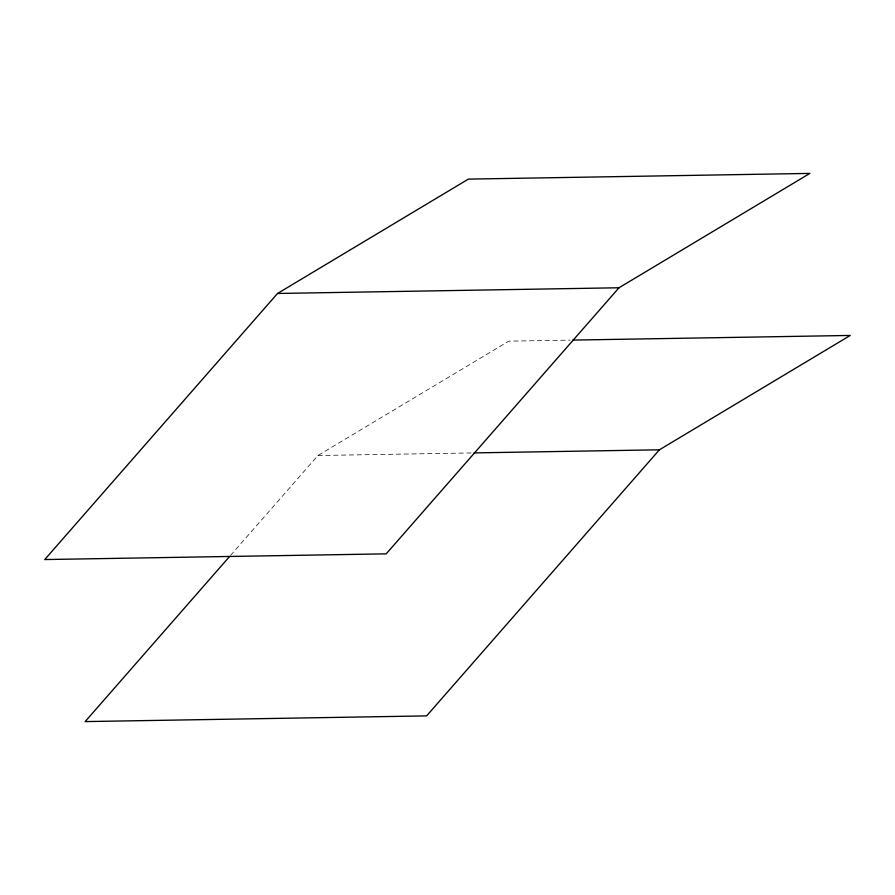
<?xml version="1.0" encoding="UTF-8"?>
<svg xmlns="http://www.w3.org/2000/svg" width="895" height="895" viewBox="0 0 895 895"><rect width="100%" height="100%" fill="white"/><g stroke="black" fill="none" stroke-linecap="round" stroke-linejoin="round"><path stroke-width="0.67" stroke-dasharray="4.47 3.36" d="M230.53 555.426L317.938 455.51L508.785 341.152L570.104 340.134M317.938 455.51L472.638 452.926"/><path stroke-width="1.34" d="M277.528 293.47L44.75 559.554L386.215 553.848L619.004 287.765L809.852 173.406L468.376 179.112L277.528 293.47L619.004 287.765M229.601 556.477L85.148 721.594L426.624 715.888L659.402 449.805L850.25 335.446L572.889 340.089M474.037 452.904L659.402 449.805"/></g></svg>
